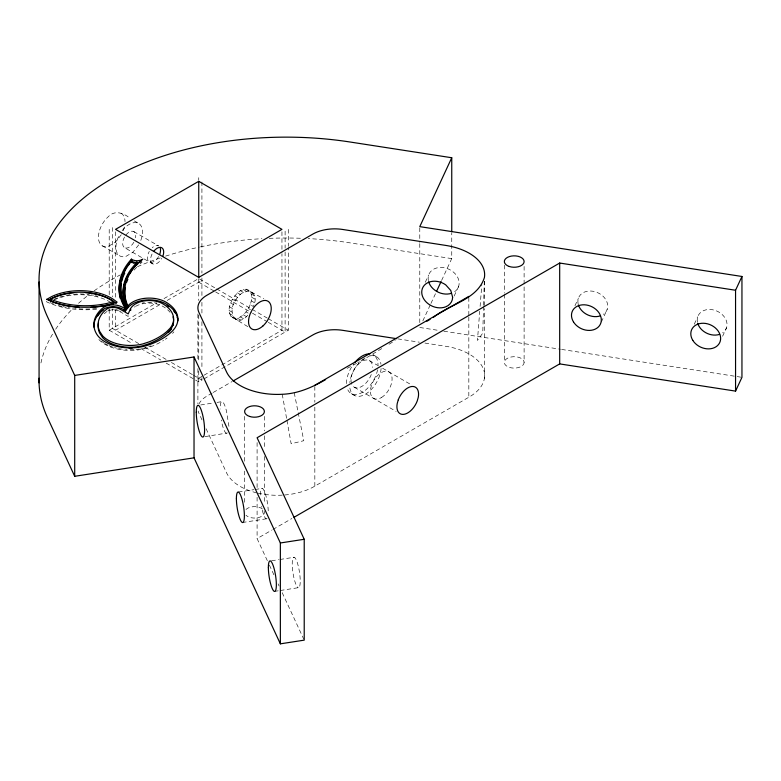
<?xml version="1.0" encoding="UTF-8"?>
<svg xmlns="http://www.w3.org/2000/svg" width="781" height="781" viewBox="0 0 781 781"><rect width="100%" height="100%" fill="white"/><g stroke="black" fill="none" stroke-linecap="round" stroke-linejoin="round"><path stroke-width="0.59" stroke-dasharray="3.9 2.93" d="M484.405 378.434L484.552 308.593M483.546 306.562L482.765 333.145L477.445 340.438L479.729 311.248M483.585 305.351L484.298 281.199M480.11 306.377L481.818 284.489M247.772 326.634L230.512 316.041L228.999 310.36L229.38 306.748L232.318 299.172L237.414 292.836L240.353 290.698L246.025 289.175L263.832 298.82M247.821 315.163C236.252 329.026 226.715 311.599 235.491 300.997C241.358 286.334 261.342 289.321 253.347 306.513L250.184 304.688C251.882 299.992 253.024 293.295 248.378 289.897M422.824 320.932L430.438 304.531M430.946 303.438L436.023 292.504M441.597 280.477L451.75 258.609L451.75 233.089M574.943 305.761L578.389 298.342M601.302 322.036L607.208 309.325M694.27 324.213L697.716 316.793M722.591 336.26L726.525 327.786M454.161 296.048L458.623 286.471M425.264 282.283L428.662 275.049M232.318 317.711C240.655 320.532 247.343 311.414 250.184 304.688M121.24 234.778L115.324 242.247L108.452 246.318A18.793 10.856 -60 0 1 98.445 237.414A18.793 10.856 -60 0 1 108.129 216.854C114.485 209.64 124.023 212.988 130.261 218.543M138.715 244.863L132.799 252.331L125.917 256.402A18.793 10.856 -60 0 1 119.688 234.407M136.743 267.229L135.435 268.566A96.864 55.92 0 0 0 132.428 272.276M140.17 263.9L142.113 262.074M104.254 313.767L106.88 311.482M365.098 357.981L357.805 362.726M381.763 348.599L361.027 361.037A22.288 12.867 -60 0 0 349.79 382.514M389.016 344.255L395.235 340.516M109.213 309.559L109.213 330.217L156.62 302.852M163.99 298.596L198.745 278.534L215.605 288.267M159.783 304.688L115.549 330.217L115.549 309.559M167.154 300.431L201.918 280.359M198.745 378.258L202.962 375.827M204.017 375.212L281.951 330.217L281.951 253.659M195.592 380.093L198.745 381.909L201.918 380.083L201.918 377.653M204.026 378.873L288.287 330.217L288.287 247.587M212.188 393.068L206.945 396.094A30.879 17.826 0 0 0 198.95 404.089M213.233 392.462L232.103 381.567M284.684 494.978A52.503 30.313 0 0 0 314.831 486.143L468.825 397.236A52.503 30.313 0 0 0 482.931 367.88A52.503 30.313 0 0 0 445.726 346.276L424.161 342.937M267.336 560.68L257.095 538.607L271.856 530.084M272.911 529.479L291.889 518.516M347.067 368.368L356.732 363.292M135.679 306.308L137.661 305.322A19.183 11.08 0 0 1 163.034 306.445A37.634 21.731 0 0 1 170.043 312.302M204.905 436.647L227.417 432.957M200.678 404.978L212.334 403.142M216.991 402.4L221.658 401.668M238.39 492.069L253.903 489.667M255.094 489.482L262.26 488.379M242.383 522.518L266.253 518.818M271.554 560.768L278.719 559.665M279.91 559.479L294.232 557.263M274.356 591.402L279.129 590.67M280.33 590.485L298.225 587.712A15.444 3.261 81.2 0 0 298.225 565.874A15.444 3.261 81.2 0 0 292.231 563.882A15.444 3.261 81.2 0 0 298.225 587.712M451.75 258.609L350.044 242.871A247.06 142.64 0 0 0 308.144 238.576M419.778 327.493L439.01 330.47M443.823 331.212L560.426 349.253M561.627 349.439L741.95 377.34M397.793 338.866L419.368 342.195M140.795 240.45A18.793 10.856 -60 0 0 138.481 223.288C133.922 221.208 129.05 223.971 125.604 226.939A18.793 10.856 -60 0 0 120.704 232.738M376.325 356.575L373.201 354.769A22.288 12.867 -60 0 1 378.033 364.747M134.371 220.916L138.481 223.288M246.025 289.175L249.198 291.001M250.184 291.577L253.347 293.402M369.335 360.568L378.541 365.889M382.631 368.251L411.177 384.73M243.291 289.448L246.454 291.274M251.316 294.086L254.489 295.911M240.353 290.698L243.516 292.524M251.707 297.249L254.87 299.084M133.776 231.576L158.553 245.888A9.265 5.35 -60 0 0 152.207 247.684M237.414 292.836L240.577 294.671M251.316 300.87L254.489 302.696M234.671 295.726L237.844 297.561M216.659 288.872L267.219 318.062M268.274 318.668L288.287 330.217M232.318 299.172L235.491 300.997M248.378 308.446L250.486 309.666M198.745 282.185L214.55 291.303M215.605 291.918L251.404 312.585M252.458 313.201L267.209 321.704M268.264 322.319L285.114 332.052L285.114 249.412M230.512 302.93L233.685 304.756M246.025 311.883L248.143 313.103M229.38 306.748L232.553 308.573M243.291 314.772L246.454 316.608M124.511 237.063A9.265 5.35 -60 0 0 124.628 247.694L152.578 263.832A9.265 5.35 -60 0 0 161.843 258.345M228.999 310.36L232.162 312.195M240.353 316.92L243.516 318.746M229.38 313.532L232.553 315.358M237.414 318.17L240.577 319.995M354.32 387.259L396.162 411.421M230.512 316.041L233.685 317.867M234.671 318.443L237.844 320.269M102.448 245.898L119.923 255.983M351.343 393.614L354.476 395.42M138.715 343.601L112.386 328.391L112.386 308.954M145.041 347.242L166.099 359.406M171.371 362.452L192.429 374.607M193.483 375.212L201.918 380.083M109.213 330.217L132.389 343.601M140.814 348.463L160.827 360.021M166.099 363.058L194.537 379.478M202.015 419.924L198.95 413.315A30.879 17.826 0 0 1 198.159 411.031M206.106 428.74L226.558 472.808A52.503 30.313 0 0 0 257.008 492.928M269.386 565.093L274.512 576.134M278.095 583.856L279.12 586.062M282.195 592.681L303.711 639.043M294.242 392.784L297.971 411.48M298.196 412.651L303.789 440.699L291.157 443.764L286.92 420.198M282.253 394.278L286.705 419.026M228.931 426.367L226.558 411.402A16.059 3.397 81.2 0 0 222.234 401.659A16.059 3.397 81.2 0 0 220.135 409.098M484.415 281.15L484.552 307.402M524.11 266.409L524.11 362.413A9.88 5.701 0 0 1 509.29 367.353A9.88 5.701 0 0 1 509.29 357.473A9.88 5.701 0 0 1 524.11 362.413M504.35 265.198L504.35 293.148M504.35 294.359L504.35 362.413M468.825 297.59L468.825 315.817M468.825 317.037L468.825 397.236M419.778 227.847L419.778 242.432M419.778 243.643L419.778 322.631M314.831 386.497L314.831 402.293M314.831 407.155L314.831 486.143M288.287 229.36L288.287 246.366M285.114 231.186L285.114 248.202M281.951 231.791L281.951 252.448M264.388 416.361L264.388 430.946M264.388 435.808L264.388 449.173M264.388 456.465L264.388 503.852M257.095 442.602L257.095 488.779M257.095 497.292L257.095 538.607M244.629 416.361L244.629 461.327M244.629 471.041L244.629 502.642M201.918 181.924L201.918 273.067M201.918 277.929L201.918 296.233M201.918 302.315L201.918 313.249M201.918 321.752L201.918 369.149M198.745 177.668L198.745 180.099M198.745 278.544L198.745 300.49M198.745 315.065L198.745 362.472M198.745 370.965L198.745 381.909M197.896 313.913L197.896 360.09M197.896 368.603L197.896 403.845M128.221 315.709L128.221 316.442L122.529 313.113A46.743 26.993 0 0 0 121.406 312.488M115.549 231.791L115.549 298.625M112.386 227.525L112.386 296.8M109.213 229.36L109.213 294.984M46.733 301.163L46.733 301.896L50.306 303.477A62.05 35.828 0 0 0 98.728 308.954M226.558 433.357A16.059 3.397 81.2 0 1 221.267 420.002M428.369 280.672A16.059 12.662 24.9 0 1 448.304 268.976A16.059 12.662 24.9 0 1 454.61 291.723M40.944 362.98A247.06 142.64 0 0 1 53.079 333.243M55.636 329.25A247.06 142.64 0 0 1 73.199 308.28M78.53 303.292A247.06 142.64 0 0 1 88.478 295.042M94.101 290.883A247.06 142.64 0 0 1 120.333 274.883M137.495 266.702A247.06 142.64 0 0 1 160.993 257.652M165.592 256.129A247.06 142.64 0 0 1 199.223 247.118M200.405 246.864A247.06 142.64 0 0 1 261.938 238.693M269.211 238.342A247.06 142.64 0 0 1 302.062 238.312M121.016 213.203A18.793 10.856 -60 0 1 125.019 221.687M124.364 226.998A18.793 10.856 -60 0 1 121.826 233.695M282.253 495.144A52.503 30.313 0 0 1 258.14 493.192M264.056 510.881A9.88 5.701 0 0 1 258.286 517.637A9.88 5.701 0 0 1 245.947 515.216M245.947 509.505A9.88 5.701 0 0 1 263.07 509.505M267.082 518.604A15.444 3.261 81.2 0 1 261.43 506.42M260.258 494.988A15.444 3.261 81.2 0 1 264.251 490.995A15.444 3.261 81.2 0 1 268.254 512.209M370.174 355.902A22.288 12.867 -60 0 1 380.982 364.278M381.108 368.486A22.288 12.867 -60 0 1 364.883 394.493A22.288 12.867 -60 0 1 349.644 385.443M377.574 369.735A22.288 12.867 -60 0 1 362.579 392.218A22.288 12.867 -60 0 1 347.125 387.981M346.51 383.637A22.288 12.867 -60 0 1 354.135 363.311M351.421 383.393A15.317 8.845 -60 0 1 360.207 362.491A15.317 8.845 -60 0 1 372.654 367.421M371.307 374.48A15.317 8.845 -60 0 1 361.086 386.82A15.317 8.845 -60 0 1 351.723 384.242M578.106 303.75A15.444 12.174 24.9 0 1 597.28 292.494A15.444 12.174 24.9 0 1 603.342 314.382M697.433 322.211A15.444 12.174 24.9 0 1 716.607 310.955A15.444 12.174 24.9 0 1 722.669 332.833M158.67 256.519A9.265 5.35 -60 0 1 149.405 261.996A9.265 5.35 -60 0 1 149.298 251.365M125.858 235.061A9.265 5.35 -60 0 1 133.121 231.313A9.265 5.35 -60 0 1 135.552 237.834M133.893 242.208A9.265 5.35 -60 0 1 124.628 247.694M151.104 345.837A69.001 39.841 0 0 1 148.81 346.686M146.037 347.565A35.555 20.531 0 0 1 136.031 349.419M133.941 349.585A35.555 20.531 0 0 1 125.526 349.507M122.412 349.185A35.555 20.531 0 0 1 118.361 348.502M116.398 348.062A35.555 20.531 0 0 1 114.475 347.555M112.396 346.901A35.555 20.531 0 0 1 109.086 345.651M108.051 345.182A35.555 20.531 0 0 1 105.103 343.66M104.195 343.113A35.555 20.531 0 0 1 101.667 341.356M54.192 299.162A41.862 24.172 0 0 1 57.325 297.873M59.522 297.102A41.862 24.172 0 0 1 64.14 295.814M66.131 295.374A41.862 24.172 0 0 1 70.231 294.671M73.375 294.3A41.862 24.172 0 0 1 89.307 294.583M91.387 294.886A41.862 24.172 0 0 1 93.427 295.247M95.438 295.667A41.862 24.172 0 0 1 97.791 296.253M108.618 309.911A8.357 4.823 0 0 1 109.613 309.598M111.79 309.217A8.357 4.823 0 0 1 114.065 309.198M116.262 309.53A8.357 4.823 0 0 1 117.287 309.823M118.644 310.369A46.743 26.993 0 0 1 119.044 310.555M120.635 311.346A46.743 26.993 0 0 1 121.026 311.551M96.561 308.475A62.05 35.828 0 0 1 74.625 308.495M70.31 307.968A62.05 35.828 0 0 1 68.181 307.636M66.073 307.255A62.05 35.828 0 0 1 62.958 306.611M61.933 306.377A62.05 35.828 0 0 1 55.949 304.736M53.655 303.985A62.05 35.828 0 0 1 50.306 302.745M142.044 303.155A19.183 11.08 0 0 1 144.436 302.696M147.755 302.374A19.183 11.08 0 0 1 151.963 302.452M154.433 302.755A19.183 11.08 0 0 1 156.815 303.243M98.865 339.51A35.555 20.531 0 0 0 148.81 347.418A69.001 39.841 0 0 0 163.541 340.448M167.085 338.046A69.001 39.841 0 0 1 165.357 339.266M173.929 331.827A41.901 24.191 0 0 1 172.533 333.409M107.69 311.023A8.357 4.823 0 0 1 117.287 310.545L118.644 311.102A46.743 26.993 0 0 1 119.044 311.287M119.454 311.482A46.743 26.993 0 0 1 121.026 312.283M134.41 307.109A20.853 12.037 0 0 1 135.064 306.689M54.192 299.894A41.862 24.172 0 0 1 111.127 302.667M152.578 263.832A9.265 5.35 -60 0 1 152.461 253.2M381.47 397.519A15.317 8.845 -60 0 0 390.529 373.328A15.317 8.845 -60 0 0 371.785 384.564A15.317 8.845 -60 0 0 381.47 397.519"/><path stroke-width="1.17" d="M39.07 281.99L39.07 382.846M741.95 276.474L735.556 290.249L559.684 263.041L257.095 437.741L304.219 539.28L304.219 640.147L280.359 643.837L194.03 457.832L74.703 476.293L74.703 375.427L47.456 316.705A247.06 142.64 0 0 1 350.044 142.005L451.75 157.742L419.778 226.636L741.95 276.474L741.95 377.34L735.556 391.115L559.684 363.907L293.998 517.305M436.53 291.411L441.089 281.57M125.116 304.775L125.809 308.065L126.2 305.771L124.755 302.052A98.504 56.867 0 0 1 130.915 269.386L137.007 261.889M136.206 265.081A2.743 1.582 0 0 0 136.685 264.779L136.685 262.26A2.743 1.582 0 0 1 133.18 262.777A2.743 1.582 0 0 1 131.833 260.844L129.695 263.382A104.761 60.488 0 0 0 124.823 304.531L125.809 306.269M168.745 332.208L170.073 330.783M142.825 259.058L135.435 266.048A96.864 55.92 0 0 0 127.918 305.879L127.918 307.665A96.864 55.92 0 0 1 125.292 287.349M433.201 317.535C449.378 304.151 477.367 299.816 484.405 277.567A52.503 30.313 0 0 0 445.726 245.41L342.683 229.468A30.879 17.826 0 0 0 312.849 234.085L206.945 295.228A30.879 17.826 0 0 0 198.95 312.459L226.558 371.951A52.503 30.313 0 0 0 282.253 394.278C297.883 393.741 312.244 387.327 325.57 379.644M426.914 321.264L430.058 319.4M198.745 181.319L115.549 229.36L198.745 277.392L281.951 229.36L198.745 181.319L198.745 277.323M233.158 380.962L312.849 334.951A30.879 17.826 0 0 1 342.683 330.334L396.602 338.681M314.831 385.287L468.825 296.38M46.518 299.494L51.507 296.673A44.497 25.695 0 0 1 113.079 299.123L117.17 302.179L112.073 303.897A59.424 34.305 0 0 1 90.86 307.382M48.637 300.08L51.507 298.469A44.497 25.695 0 0 1 68.513 293.353M50.736 301.759L50.736 299.23L53.196 297.844A41.862 24.172 0 0 1 111.127 300.148L113.235 301.72L113.235 304.248M49.593 300.275L51.507 299.201M113.235 301.72L112.073 302.101A59.424 34.305 0 0 1 51.8 299.709L50.736 299.23M74.703 375.427L194.03 356.966L280.359 542.971L280.359 643.837M280.359 542.971L304.219 539.28M46.733 299.367L50.306 300.958A62.05 35.828 0 0 0 113.255 303.467M50.736 301.027L51.8 301.495A59.424 34.305 0 0 0 62.929 304.971M93.896 327.073A50.462 29.131 0 0 1 102.653 309.881A12.623 7.283 0 0 1 120.85 308.251A50.999 29.444 0 0 1 125.536 310.653L126.571 309.569A25.099 14.488 0 0 1 132.75 303.799A23.44 13.531 0 0 1 166.08 303.994A41.901 24.191 0 0 1 177.892 320.806M116.349 303.36L113.079 300.919A44.497 25.695 0 0 0 85.412 292.65M125.809 308.065L124.823 306.328A104.761 60.488 0 0 1 121.309 283.405M125.536 311.375L125.536 308.856L123.252 304.795A106.401 61.435 0 0 1 131.423 259.155A7.088 4.09 0 0 0 142.113 259.546M124.872 309.461L125.536 310.653M74.703 476.293L47.456 417.571A247.06 142.64 0 0 1 39.07 378.17M735.556 290.249L735.556 391.115M559.684 263.041L559.684 363.907M451.75 157.742L451.75 231.869M194.03 356.966L194.03 457.832M131.833 260.844L131.833 262.631M131.423 259.155L131.423 261.684M126.2 305.771L126.2 308.29M451.398 293.314A16.059 12.662 24.9 0 1 428.662 281.834M127.918 305.879A25.099 14.488 0 0 1 132.75 302.013A23.44 13.531 0 0 1 166.08 302.208A41.901 24.191 0 0 1 171.752 331.652A69.001 39.841 0 0 1 148.81 344.899A35.555 20.531 0 0 1 96.746 334.2A50.462 29.131 0 0 1 102.653 308.095A12.623 7.283 0 0 1 120.85 306.455A50.999 29.444 0 0 1 125.536 308.856M354.847 362.433A22.288 12.867 -60 0 1 369.891 353.861M600.257 315.905A15.444 12.174 24.9 0 1 578.389 304.863M719.574 334.366A15.444 12.174 24.9 0 1 697.716 323.324M160.29 248.251A9.265 5.35 -60 0 1 159.695 254.342M135.611 264.583A2.743 1.582 0 0 0 136.685 264.046L130.915 271.183A98.504 56.867 0 0 0 123.505 298.684M141.283 261.752A7.088 4.09 0 0 1 131.423 260.952A106.401 61.435 0 0 0 120.167 298.235M121.748 281.316A104.761 60.488 0 0 1 123.007 277.177M123.398 276.142A104.761 60.488 0 0 1 124.755 273.086M69.607 293.187A44.497 25.695 0 0 1 74.078 292.699M79.262 307.343A59.424 34.305 0 0 1 64.11 305.234M126.649 282.292A96.864 55.92 0 0 1 127.85 279.295M124.755 303.848A98.504 56.867 0 0 1 123.691 299.719M130.612 310.33A20.853 12.037 0 0 1 130.944 309.793M172.991 316.852A37.634 21.731 0 0 1 170.073 330.051L166.744 333.409A64.755 37.381 0 0 1 148.751 343.796L142.464 345.807A31.299 18.07 0 0 1 102.633 337.626L99.695 333.184A46.206 26.681 0 0 1 98.513 322.846M133.961 262.885A7.088 4.09 0 0 1 133.014 262.562M120.128 281.921A106.401 61.435 0 0 1 123.173 273.555M123.691 272.53A106.401 61.435 0 0 1 125.448 269.494M128.201 265.53A106.401 61.435 0 0 1 129.431 263.968M123.476 310.252A50.999 29.444 0 0 1 123.896 310.467M103.717 309.832A12.623 7.283 0 0 0 102.653 310.613A50.462 29.131 0 0 0 101.227 311.892M97.664 315.944A50.462 29.131 0 0 1 100.554 312.546M167.124 305.371A41.901 24.191 0 0 1 169.096 306.738M173.899 311.258A41.901 24.191 0 0 1 175.1 312.878M177.18 317.135A41.901 24.191 0 0 1 177.638 318.892M127.488 307.402A96.864 55.92 0 0 1 126.366 304.405M126.053 303.389A96.864 55.92 0 0 1 125.321 300.353M123.867 286.949A98.504 56.867 0 0 1 124.394 284.88M124.706 283.854A98.504 56.867 0 0 1 126.268 279.793M126.737 278.788A98.504 56.867 0 0 1 128.338 275.8M129.568 273.838A98.504 56.867 0 0 1 130.915 271.905M124.335 306.045A104.761 60.488 0 0 1 121.787 298.83M121.338 296.741A104.761 60.488 0 0 1 121.026 294.642M173.411 323.92A37.634 21.731 0 0 1 173.011 325.501M171.615 328.576A37.634 21.731 0 0 1 170.629 330.06M132.35 347.926A31.299 18.07 0 0 1 128.865 347.945M153.808 251.199A9.265 5.35 -60 0 1 161.726 247.714A9.265 5.35 -60 0 1 162.858 256.178M452.629 297.219C452.648 301.544 449.7 305.312 445.726 306.826A16.059 12.662 24.9 0 1 425.547 301.339A16.059 12.662 24.9 0 1 425.547 284.118A16.059 12.662 24.9 0 1 445.726 284.86L450.793 290.512L452.629 297.219M398.261 399.852L397.226 403.494A15.317 8.845 -60 0 0 403.787 414.35A15.317 8.845 -60 0 0 417.22 400.995L418.255 397.363A15.317 8.845 -60 0 0 411.694 386.507A15.317 8.845 -60 0 0 398.261 399.852M130.329 309.081L128.221 313.923L122.529 310.594A46.743 26.993 0 0 0 118.644 308.583L117.287 308.026A8.357 4.823 0 0 0 106.88 308.964L104.254 311.238A46.206 26.681 0 0 0 99.695 331.398L102.633 335.84A31.299 18.07 0 0 0 142.464 344.021L148.751 342A64.755 37.381 0 0 0 166.744 331.613L170.073 328.264A37.634 21.731 0 0 0 163.034 303.926A19.183 11.08 0 0 0 137.651 302.794L135.064 304.16A20.853 12.037 0 0 0 130.329 309.081M196.265 412.222A16.059 3.397 81.2 0 0 202.504 437.009A16.059 3.397 81.2 0 0 202.504 414.301A16.059 3.397 81.2 0 0 196.265 412.222M262.826 326.058A16.059 9.274 -60 0 0 267.922 301.183A16.059 9.274 -60 0 0 248.924 318.033A16.059 9.274 -60 0 0 262.826 326.058M509.29 266.487A9.88 5.701 0 0 0 524.11 261.547A9.88 5.701 0 0 0 509.29 256.607A9.88 5.701 0 0 0 509.29 266.487M249.569 416.439A9.88 5.701 0 0 0 264.388 411.499A9.88 5.701 0 0 0 249.569 406.559A9.88 5.701 0 0 0 249.569 416.439M268.361 567.572A15.444 3.261 81.2 0 0 274.356 591.402A15.444 3.261 81.2 0 0 274.356 569.564A15.444 3.261 81.2 0 0 268.361 567.572M236.389 498.678A15.444 3.261 81.2 0 0 242.383 522.518A15.444 3.261 81.2 0 0 242.383 500.68A15.444 3.261 81.2 0 0 236.389 498.678M573.488 321.918A15.444 12.174 24.9 0 0 599.32 325.911A15.444 12.174 24.9 0 0 586.404 305A15.444 12.174 24.9 0 0 573.488 321.918M692.806 340.37A15.444 12.174 24.9 0 0 718.647 344.372A15.444 12.174 24.9 0 0 705.721 323.461A15.444 12.174 24.9 0 0 692.806 340.37"/></g></svg>
